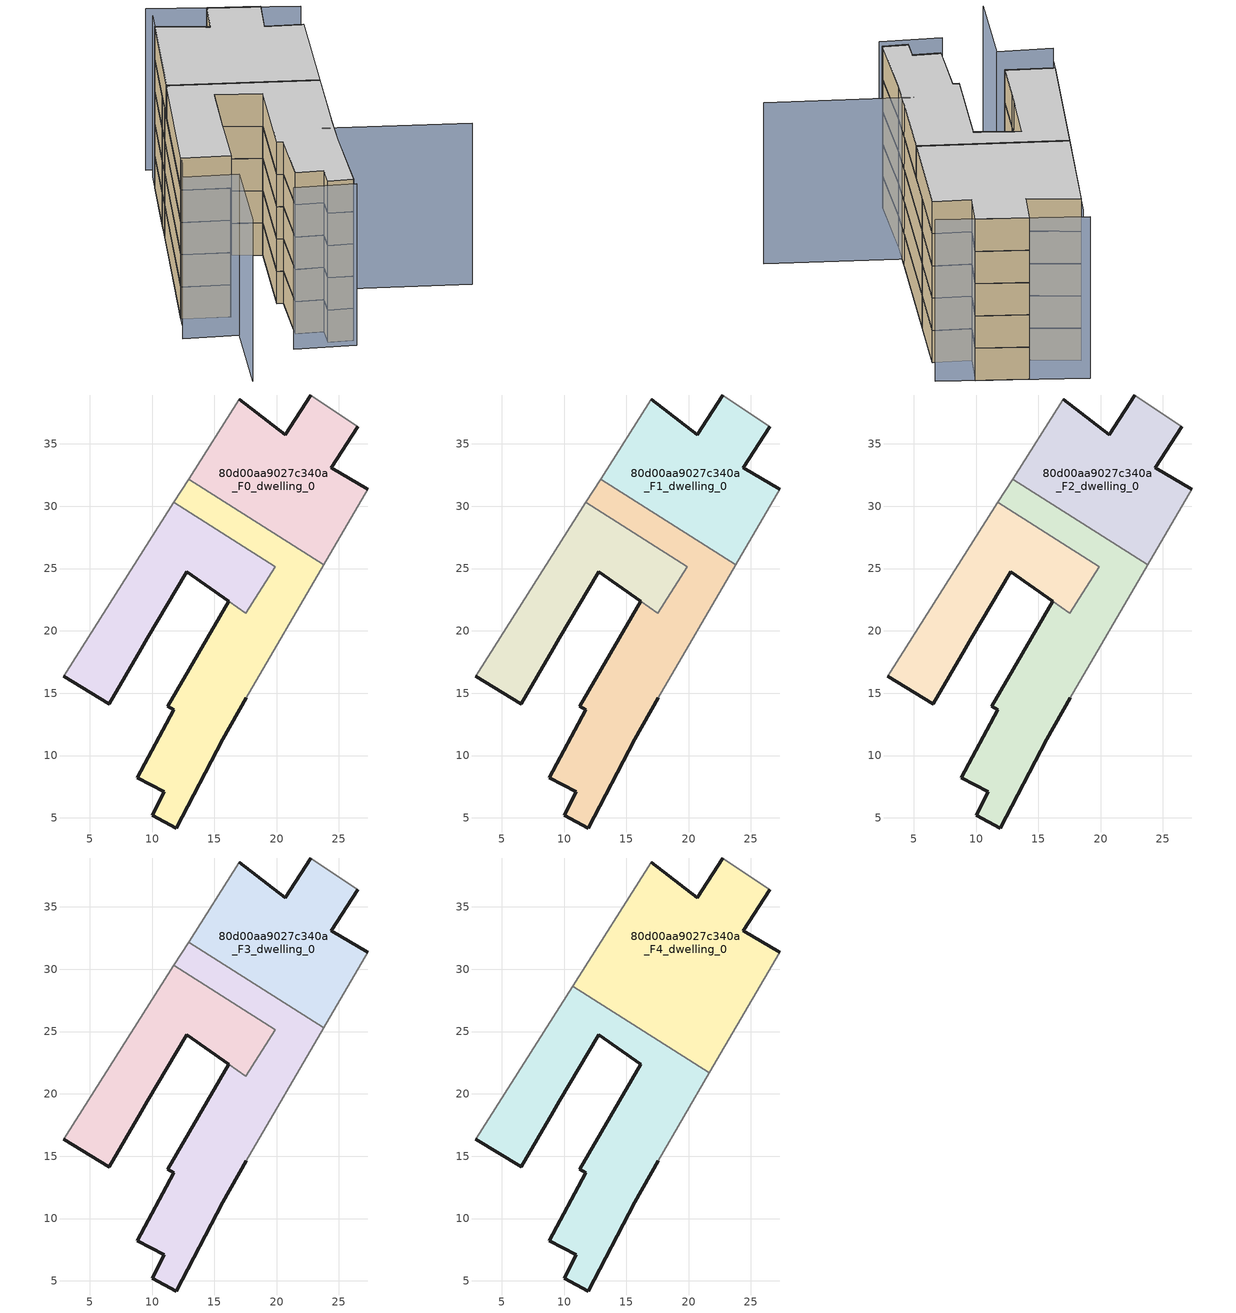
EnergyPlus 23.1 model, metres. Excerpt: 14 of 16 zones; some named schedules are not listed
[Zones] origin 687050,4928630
80d00aa9027c340a_F0_dwelling_0
 floor ground (EU_floor_Construction): 23.78,25.32 27.3,31.38 24.39,33.09 26.5,36.39 22.73,38.93 20.68,35.74 16.99,38.59 12.94,32.18 z0
 wall outside (EU_wall_Construction): 26.5,36.39 24.39,33.09 27.3,31.38 / 16.99,38.59 20.68,35.74 22.73,38.93 z0:3
 wall adiabatic (EU_wall_Construction): 22.73,38.93 26.5,36.39 / 27.3,31.38 23.78,25.32 / 12.94,32.18 16.99,38.59 z0:3
 wall to 80d00aa9027c340a_F0_dwelling_2 (EU_wall_Construction): 23.78,25.32 12.94,32.18 z0:3
80d00aa9027c340a_F0_dwelling_1
 floor ground (EU_floor_Construction): 17.51,21.42 19.88,25.16 11.75,30.3 2.92,16.35 6.54,14.16 6.58,14.14 9.14,18.57 9.62,19.43 12.77,24.75 z0
 wall outside (EU_wall_Construction): 16.14,22.38 12.77,24.75 9.62,19.43 9.14,18.57 6.58,14.14 6.54,14.16 2.92,16.35 z0:3
 wall adiabatic (EU_wall_Construction): 2.92,16.35 11.76,30.3 z0:3
 wall to 80d00aa9027c340a_F0_dwelling_2 (EU_wall_Construction): 11.75,30.31 19.88,25.16 17.51,21.42 16.14,22.38 z0:3
80d00aa9027c340a_F0_dwelling_2
 floor ground (EU_floor_Construction): 15.69,11.31 17.54,14.63 23.78,25.32 12.94,32.18 11.75,30.3 19.88,25.16 17.51,21.42 16.14,22.38 11.24,13.96 11.73,13.68 8.82,8.23 10.99,7.09 10.01,5.21 11.95,4.19 z0
 wall outside (EU_wall_Construction): 17.54,14.63 15.69,11.31 11.95,4.19 10.01,5.21 10.99,7.09 8.82,8.23 11.73,13.68 11.24,13.96 16.14,22.38 z0:3
 wall adiabatic (EU_wall_Construction): 11.76,30.3 12.94,32.18 / 23.78,25.32 17.54,14.63 z0:3
80d00aa9027c340a_F1_dwelling_0
 floor to 80d00aa9027c340a_F0_dwelling_0 (EU_floor_Construction): 23.78,25.32 27.3,31.38 24.39,33.09 26.5,36.39 22.73,38.93 20.68,35.74 16.99,38.59 12.94,32.18 z3
 wall outside (EU_wall_Construction): 26.5,36.39 24.39,33.09 27.3,31.38 / 16.99,38.59 20.68,35.74 22.73,38.93 z3:6
 wall adiabatic (EU_wall_Construction): 22.73,38.93 26.5,36.39 / 27.3,31.38 23.78,25.32 / 12.94,32.18 16.99,38.59 z3:6
 wall to 80d00aa9027c340a_F1_dwelling_2 (EU_wall_Construction): 23.78,25.32 12.94,32.18 z3:6
80d00aa9027c340a_F1_dwelling_1
 floor to 80d00aa9027c340a_F0_dwelling_1 (EU_floor_Construction): 17.51,21.42 19.88,25.16 11.75,30.3 2.92,16.35 6.54,14.16 6.58,14.14 9.14,18.57 9.62,19.43 12.77,24.75 z3
 wall outside (EU_wall_Construction): 16.14,22.38 12.77,24.75 9.62,19.43 9.14,18.57 6.58,14.14 6.54,14.16 2.92,16.35 z3:6
 wall adiabatic (EU_wall_Construction): 2.92,16.35 11.76,30.3 z3:6
 wall to 80d00aa9027c340a_F1_dwelling_2 (EU_wall_Construction): 11.75,30.31 19.88,25.16 17.51,21.42 16.14,22.38 z3:6
80d00aa9027c340a_F1_dwelling_2
 floor to 80d00aa9027c340a_F0_dwelling_2 (EU_floor_Construction): 15.69,11.31 17.54,14.63 23.78,25.32 12.94,32.18 11.75,30.3 19.88,25.16 17.51,21.42 16.14,22.38 11.24,13.96 11.73,13.68 8.82,8.23 10.99,7.09 10.01,5.21 11.95,4.19 z3
 wall outside (EU_wall_Construction): 17.54,14.63 15.69,11.31 11.95,4.19 10.01,5.21 10.99,7.09 8.82,8.23 11.73,13.68 11.24,13.96 16.14,22.38 z3:6
 wall adiabatic (EU_wall_Construction): 11.76,30.3 12.94,32.18 / 23.78,25.32 17.54,14.63 z3:6
80d00aa9027c340a_F2_dwelling_0
 floor to 80d00aa9027c340a_F1_dwelling_0 (EU_floor_Construction): 23.78,25.32 27.3,31.38 24.39,33.09 26.5,36.39 22.73,38.93 20.68,35.74 16.99,38.59 12.94,32.18 z6
 wall outside (EU_wall_Construction): 26.5,36.39 24.39,33.09 27.3,31.38 / 16.99,38.59 20.68,35.74 22.73,38.93 z6:9
 wall adiabatic (EU_wall_Construction): 22.73,38.93 26.5,36.39 / 27.3,31.38 23.78,25.32 / 12.94,32.18 16.99,38.59 z6:9
 wall to 80d00aa9027c340a_F2_dwelling_2 (EU_wall_Construction): 23.78,25.32 12.94,32.18 z6:9
80d00aa9027c340a_F2_dwelling_1
 floor to 80d00aa9027c340a_F1_dwelling_1 (EU_floor_Construction): 17.51,21.42 19.88,25.16 11.75,30.3 2.92,16.35 6.54,14.16 6.58,14.14 9.14,18.57 9.62,19.43 12.77,24.75 z6
 wall outside (EU_wall_Construction): 16.14,22.38 12.77,24.75 9.62,19.43 9.14,18.57 6.58,14.14 6.54,14.16 2.92,16.35 z6:9
 wall adiabatic (EU_wall_Construction): 2.92,16.35 11.76,30.3 z6:9
 wall to 80d00aa9027c340a_F2_dwelling_2 (EU_wall_Construction): 11.75,30.31 19.88,25.16 17.51,21.42 16.14,22.38 z6:9
80d00aa9027c340a_F2_dwelling_2
 floor to 80d00aa9027c340a_F1_dwelling_2 (EU_floor_Construction): 15.69,11.31 17.54,14.63 23.78,25.32 12.94,32.18 11.75,30.3 19.88,25.16 17.51,21.42 16.14,22.38 11.24,13.96 11.73,13.68 8.82,8.23 10.99,7.09 10.01,5.21 11.95,4.19 z6
 wall outside (EU_wall_Construction): 17.54,14.63 15.69,11.31 11.95,4.19 10.01,5.21 10.99,7.09 8.82,8.23 11.73,13.68 11.24,13.96 16.14,22.38 z6:9
 wall adiabatic (EU_wall_Construction): 11.76,30.3 12.94,32.18 / 23.78,25.32 17.54,14.63 z6:9
80d00aa9027c340a_F3_dwelling_0
 floor to 80d00aa9027c340a_F2_dwelling_0 (EU_floor_Construction): 23.78,25.32 27.3,31.38 24.39,33.09 26.5,36.39 22.73,38.93 20.68,35.74 16.99,38.59 12.94,32.18 z9
 wall outside (EU_wall_Construction): 26.5,36.39 24.39,33.09 27.3,31.38 / 16.99,38.59 20.68,35.74 22.73,38.93 z9:12
 wall adiabatic (EU_wall_Construction): 22.73,38.93 26.5,36.39 / 27.3,31.38 23.78,25.32 / 12.94,32.18 16.99,38.59 z9:12
 wall to 80d00aa9027c340a_F3_dwelling_2 (EU_wall_Construction): 23.78,25.32 12.94,32.18 z9:12
80d00aa9027c340a_F3_dwelling_1
 floor to 80d00aa9027c340a_F2_dwelling_1 (EU_floor_Construction): 17.51,21.42 19.88,25.16 11.75,30.3 2.92,16.35 6.54,14.16 6.58,14.14 9.14,18.57 9.62,19.43 12.77,24.75 z9
 wall outside (EU_wall_Construction): 16.14,22.38 12.77,24.75 9.62,19.43 9.14,18.57 6.58,14.14 6.54,14.16 2.92,16.35 z9:12
 wall adiabatic (EU_wall_Construction): 2.92,16.35 11.76,30.3 z9:12
 wall to 80d00aa9027c340a_F3_dwelling_2 (EU_wall_Construction): 11.75,30.31 19.88,25.16 17.51,21.42 16.14,22.38 z9:12
80d00aa9027c340a_F3_dwelling_2
 floor to 80d00aa9027c340a_F2_dwelling_2 (EU_floor_Construction): 15.69,11.31 17.54,14.63 23.78,25.32 12.94,32.18 11.75,30.3 19.88,25.16 17.51,21.42 16.14,22.38 11.24,13.96 11.73,13.68 8.82,8.23 10.99,7.09 10.01,5.21 11.95,4.19 z9
 wall outside (EU_wall_Construction): 17.54,14.63 15.69,11.31 11.95,4.19 10.01,5.21 10.99,7.09 8.82,8.23 11.73,13.68 11.24,13.96 16.14,22.38 z9:12
 wall adiabatic (EU_wall_Construction): 11.76,30.3 12.94,32.18 / 23.78,25.32 17.54,14.63 z9:12
80d00aa9027c340a_F4_dwelling_0
 floor to 80d00aa9027c340a_F3_dwelling_0 (EU_floor_Construction): 23.78,25.32 27.3,31.38 24.39,33.09 26.5,36.39 22.73,38.93 20.68,35.74 16.99,38.59 12.94,32.18 z12
 floor to 80d00aa9027c340a_F3_dwelling_2 (EU_floor_Construction): 21.67,21.71 23.78,25.32 12.94,32.18 11.76,30.3 19.88,25.16 z12; 21.67,21.71 19.88,25.16 18.83,23.51 z12
 floor to 80d00aa9027c340a_F3_dwelling_1 (EU_floor_Construction): 18.83,23.51 19.88,25.16 11.76,30.3 10.71,28.65 z12
 wall outside (EU_wall_Construction): 16.99,38.59 20.68,35.74 22.73,38.93 / 26.5,36.39 24.39,33.09 27.3,31.38 z12:15
 wall adiabatic (EU_wall_Construction): 10.71,28.65 16.99,38.59 / 22.73,38.93 26.5,36.39 / 27.3,31.38 21.67,21.71 z12:15
 wall to 80d00aa9027c340a_F4_dwelling_1 (EU_wall_Construction): 21.67,21.71 10.71,28.65 z12:15
 ceiling to 80d00aa9027c340a_F5_dwelling_0 (EU_floor_Construction): 26.5,36.39 24.39,33.09 27.3,31.38 21.67,21.71 10.71,28.65 16.99,38.59 20.68,35.74 22.73,38.93 z15
80d00aa9027c340a_F4_dwelling_1
 floor to 80d00aa9027c340a_F3_dwelling_1 (EU_floor_Construction): 17.51,21.42 18.83,23.51 10.71,28.65 2.92,16.35 6.58,14.14 9.14,18.57 9.62,19.43 12.77,24.75 z12
 floor to 80d00aa9027c340a_F3_dwelling_2 (EU_floor_Construction): 15.69,11.31 17.54,14.63 21.67,21.71 18.83,23.51 17.51,21.42 16.14,22.38 11.24,13.96 11.73,13.68 8.82,8.23 10.99,7.09 10.01,5.21 11.95,4.19 z12
 wall outside (EU_wall_Construction): 17.54,14.63 15.69,11.31 11.95,4.19 10.01,5.21 10.99,7.09 8.82,8.23 11.73,13.68 11.24,13.96 16.14,22.38 12.77,24.75 9.62,19.43 9.14,18.57 6.58,14.14 2.92,16.35 z12:15
 wall adiabatic (EU_wall_Construction): 2.92,16.35 10.71,28.65 / 21.67,21.71 17.54,14.63 z12:15
 ceiling to 80d00aa9027c340a_F5_dwelling_1 (EU_floor_Construction): 21.67,21.71 17.54,14.63 15.69,11.31 11.95,4.19 10.01,5.21 10.99,7.09 8.82,8.23 11.73,13.68 11.24,13.96 16.14,22.38 12.77,24.75 9.62,19.43 9.14,18.57 6.58,14.14 2.92,16.35 10.71,28.65 z15
shading: 6.93,5.91 11.64,3.34 / 0.74,13.23 4.89,10.85 / 4.89,10.85 0.34,2.92 / 18.15,40.41 2.32,15.36 / 26.68,7.08 15.99,13.9 / 29.24,34.42 18.52,41.85 z0:15
[Building]
EU S2 Campaign: North Axis=0; Terrain=City; Solar Distribution=FullExterior
[Site:Location]
Bologna: Latitude=44.5; Longitude=11.25; Time Zone=1; Elevation=37
[SizingPeriod:WeatherFileDays]
AnnualSizingPeriod: Begin Month=1; Begin Day of Month=1; End Month=12; End Day of Month=31; Day of Week for Start Day=Monday; Use Weather File Daylight Saving Period=No; Use Weather File Rain and Snow Indicators=No
[MATERIAL]
EU_InternalMass_Material: Roughness=MediumRough; Thickness=0.1; Conductivity=1; Density=1800; Specific Heat=900; Thermal Absorptance=0.9; Solar Absorptance=0.7; Visible Absorptance=0.7
[MATERIAL:NOMASS] Roughness=MediumRough; Thermal Absorptance=0.9; Solar Absorptance=0.7; Visible Absorptance=0.7
Name | Thermal Resistance
EU_wall_NoMass | 0.905828
EU_floor_NoMass | 0.67114
[CONSTRUCTION]
EU_wall_Construction: EU_wall_NoMass
EU_floor_Construction: EU_floor_NoMass
EU_InternalMass_Construction: EU_InternalMass_Material
[ZONE] Type=1; Multiplier=1; Ceiling Height=autocalculate; Floor Area=autocalculate; Part of Total Floor Area=Yes
Name | Volume
80d00aa9027c340a_F0_dwelling_0 | 323.814
80d00aa9027c340a_F1_dwelling_0; 80d00aa9027c340a_F2_dwelling_0; 80d00aa9027c340a_F3_dwelling_0 | 323.815
80d00aa9027c340a_F4_dwelling_0 | 485.688
80d00aa9027c340a_F0_dwelling_1; 80d00aa9027c340a_F1_dwelling_1; 80d00aa9027c340a_F2_dwelling_1; 80d00aa9027c340a_F3_dwelling_1 | 271.408
80d00aa9027c340a_F4_dwelling_1 | 485.684
80d00aa9027c340a_F0_dwelling_2; 80d00aa9027c340a_F1_dwelling_2; 80d00aa9027c340a_F2_dwelling_2; 80d00aa9027c340a_F3_dwelling_2 | 376.171
[INTERNALMASS] Construction=EU_InternalMass_Construction
Name | Zone or ZoneList | Surface Area
80d00aa9027c340a_F0_dwelling_0_EU_InternalMass | 80d00aa9027c340a_F0_dwelling_0 | 107.938
80d00aa9027c340a_F0_dwelling_1_EU_InternalMass | 80d00aa9027c340a_F0_dwelling_1 | 90.4703
80d00aa9027c340a_F0_dwelling_2_EU_InternalMass | 80d00aa9027c340a_F0_dwelling_2 | 125.391
80d00aa9027c340a_F1_dwelling_0_EU_InternalMass | 80d00aa9027c340a_F1_dwelling_0 | 107.938
80d00aa9027c340a_F1_dwelling_1_EU_InternalMass | 80d00aa9027c340a_F1_dwelling_1 | 90.4703
80d00aa9027c340a_F1_dwelling_2_EU_InternalMass | 80d00aa9027c340a_F1_dwelling_2 | 125.391
80d00aa9027c340a_F2_dwelling_0_EU_InternalMass | 80d00aa9027c340a_F2_dwelling_0 | 107.938
80d00aa9027c340a_F2_dwelling_1_EU_InternalMass | 80d00aa9027c340a_F2_dwelling_1 | 90.4703
80d00aa9027c340a_F2_dwelling_2_EU_InternalMass | 80d00aa9027c340a_F2_dwelling_2 | 125.391
80d00aa9027c340a_F3_dwelling_0_EU_InternalMass | 80d00aa9027c340a_F3_dwelling_0 | 107.938
80d00aa9027c340a_F3_dwelling_1_EU_InternalMass | 80d00aa9027c340a_F3_dwelling_1 | 90.4703
80d00aa9027c340a_F3_dwelling_2_EU_InternalMass | 80d00aa9027c340a_F3_dwelling_2 | 125.391
80d00aa9027c340a_F4_dwelling_0_EU_InternalMass | 80d00aa9027c340a_F4_dwelling_0 | 161.896
80d00aa9027c340a_F4_dwelling_1_EU_InternalMass | 80d00aa9027c340a_F4_dwelling_1 | 161.895
[OTHEREQUIPMENT] Fuel Type=Electricity; Design Level Calculation Method=Watts/Area; Power per Zone Floor Area=1; Fraction Latent=0; Fraction Radiant=0; Fraction Lost=0; Carbon Dioxide Generation Rate=0; EndUse Subcategory=EU_Step8_InternalGains
Name | Zone or ZoneList or Space or SpaceList | Schedule
EU_Step8_InternalGain_80d00aa9027c340a_F0_dwelling_0_f000 | 80d00aa9027c340a_F0_dwelling_0 | EU_Step8_GainSchedule_80d00aa9027c340a_F0_dwelling_0_f000
EU_Step8_InternalGain_80d00aa9027c340a_F0_dwelling_1_f000 | 80d00aa9027c340a_F0_dwelling_1 | EU_Step8_GainSchedule_80d00aa9027c340a_F0_dwelling_1_f000
EU_Step8_InternalGain_80d00aa9027c340a_F0_dwelling_2_f000 | 80d00aa9027c340a_F0_dwelling_2 | EU_Step8_GainSchedule_80d00aa9027c340a_F0_dwelling_2_f000
EU_Step8_InternalGain_80d00aa9027c340a_F1_dwelling_0_f000 | 80d00aa9027c340a_F1_dwelling_0 | EU_Step8_GainSchedule_80d00aa9027c340a_F1_dwelling_0_f000
EU_Step8_InternalGain_80d00aa9027c340a_F1_dwelling_1_f000 | 80d00aa9027c340a_F1_dwelling_1 | EU_Step8_GainSchedule_80d00aa9027c340a_F1_dwelling_1_f000
EU_Step8_InternalGain_80d00aa9027c340a_F1_dwelling_2_f000 | 80d00aa9027c340a_F1_dwelling_2 | EU_Step8_GainSchedule_80d00aa9027c340a_F1_dwelling_2_f000
EU_Step8_InternalGain_80d00aa9027c340a_F2_dwelling_0_f000 | 80d00aa9027c340a_F2_dwelling_0 | EU_Step8_GainSchedule_80d00aa9027c340a_F2_dwelling_0_f000
EU_Step8_InternalGain_80d00aa9027c340a_F2_dwelling_1_f000 | 80d00aa9027c340a_F2_dwelling_1 | EU_Step8_GainSchedule_80d00aa9027c340a_F2_dwelling_1_f000
EU_Step8_InternalGain_80d00aa9027c340a_F2_dwelling_2_f000 | 80d00aa9027c340a_F2_dwelling_2 | EU_Step8_GainSchedule_80d00aa9027c340a_F2_dwelling_2_f000
EU_Step8_InternalGain_80d00aa9027c340a_F3_dwelling_0_f000 | 80d00aa9027c340a_F3_dwelling_0 | EU_Step8_GainSchedule_80d00aa9027c340a_F3_dwelling_0_f000
EU_Step8_InternalGain_80d00aa9027c340a_F3_dwelling_1_f000 | 80d00aa9027c340a_F3_dwelling_1 | EU_Step8_GainSchedule_80d00aa9027c340a_F3_dwelling_1_f000
EU_Step8_InternalGain_80d00aa9027c340a_F3_dwelling_2_f000 | 80d00aa9027c340a_F3_dwelling_2 | EU_Step8_GainSchedule_80d00aa9027c340a_F3_dwelling_2_f000
EU_Step8_InternalGain_80d00aa9027c340a_F4_dwelling_0_f000 | 80d00aa9027c340a_F4_dwelling_0 | EU_Step8_GainSchedule_80d00aa9027c340a_F4_dwelling_0_f000
EU_Step8_InternalGain_80d00aa9027c340a_F4_dwelling_1_f000 | 80d00aa9027c340a_F4_dwelling_1 | EU_Step8_GainSchedule_80d00aa9027c340a_F4_dwelling_1_f000
[ZONEVENTILATION:DESIGNFLOWRATE] Schedule=EU_AlwaysOn; Design Flow Rate Calculation Method=AirChanges/Hour; Air Changes per Hour=0.73129; Ventilation Type=Natural; Fan Pressure Rise=0; Fan Total Efficiency=1; Constant Term Coefficient=1; Temperature Term Coefficient=0; Velocity Term Coefficient=0; Velocity Squared Term Coefficient=0; Minimum Indoor Temperature=-100; Maximum Indoor Temperature=100; Delta Temperature=-100; Minimum Outdoor Temperature=-100; Maximum Outdoor Temperature=100; Maximum Wind Speed=40
Name | Zone or ZoneList or Space or SpaceList
EU_ConstantAir_80d00aa9027c340a_F0_dwelling_0 | 80d00aa9027c340a_F0_dwelling_0
EU_ConstantAir_80d00aa9027c340a_F0_dwelling_1 | 80d00aa9027c340a_F0_dwelling_1
EU_ConstantAir_80d00aa9027c340a_F0_dwelling_2 | 80d00aa9027c340a_F0_dwelling_2
EU_ConstantAir_80d00aa9027c340a_F1_dwelling_0 | 80d00aa9027c340a_F1_dwelling_0
EU_ConstantAir_80d00aa9027c340a_F1_dwelling_1 | 80d00aa9027c340a_F1_dwelling_1
EU_ConstantAir_80d00aa9027c340a_F1_dwelling_2 | 80d00aa9027c340a_F1_dwelling_2
EU_ConstantAir_80d00aa9027c340a_F2_dwelling_0 | 80d00aa9027c340a_F2_dwelling_0
EU_ConstantAir_80d00aa9027c340a_F2_dwelling_1 | 80d00aa9027c340a_F2_dwelling_1
EU_ConstantAir_80d00aa9027c340a_F2_dwelling_2 | 80d00aa9027c340a_F2_dwelling_2
EU_ConstantAir_80d00aa9027c340a_F3_dwelling_0 | 80d00aa9027c340a_F3_dwelling_0
EU_ConstantAir_80d00aa9027c340a_F3_dwelling_1 | 80d00aa9027c340a_F3_dwelling_1
EU_ConstantAir_80d00aa9027c340a_F3_dwelling_2 | 80d00aa9027c340a_F3_dwelling_2
EU_ConstantAir_80d00aa9027c340a_F4_dwelling_0 | 80d00aa9027c340a_F4_dwelling_0
EU_ConstantAir_80d00aa9027c340a_F4_dwelling_1 | 80d00aa9027c340a_F4_dwelling_1
[HVACTEMPLATE:THERMOSTAT] Constant Heating Setpoint=20; Constant Cooling Setpoint=50
EU_HeatOnly_80d00aa9027c340a_F0_dwelling_0; EU_HeatOnly_80d00aa9027c340a_F0_dwelling_1; EU_HeatOnly_80d00aa9027c340a_F0_dwelling_2; EU_HeatOnly_80d00aa9027c340a_F1_dwelling_0; EU_HeatOnly_80d00aa9027c340a_F1_dwelling_1; EU_HeatOnly_80d00aa9027c340a_F1_dwelling_2; EU_HeatOnly_80d00aa9027c340a_F2_dwelling_0; EU_HeatOnly_80d00aa9027c340a_F2_dwelling_1; EU_HeatOnly_80d00aa9027c340a_F2_dwelling_2; EU_HeatOnly_80d00aa9027c340a_F3_dwelling_0; EU_HeatOnly_80d00aa9027c340a_F3_dwelling_1; EU_HeatOnly_80d00aa9027c340a_F3_dwelling_2; EU_HeatOnly_80d00aa9027c340a_F4_dwelling_0; EU_HeatOnly_80d00aa9027c340a_F4_dwelling_1; EU_HeatOnly_80d00aa9027c340a_F5_dwelling_0; EU_HeatOnly_80d00aa9027c340a_F5_dwelling_1
[HVACTEMPLATE:ZONE:IDEALLOADSAIRSYSTEM] System Availability Schedule=EU_AlwaysOn; Maximum Heating Supply Air Temperature=50; Minimum Cooling Supply Air Temperature=13; Maximum Heating Supply Air Humidity Ratio=0.0156; Minimum Cooling Supply Air Humidity Ratio=0.0077; Heating Limit=NoLimit; Cooling Limit=NoLimit; Heating Availability Schedule=EU_AlwaysOn; Cooling Availability Schedule=EU_CoolingOff; Dehumidification Control Type=ConstantSensibleHeatRatio; Cooling Sensible Heat Ratio=0.7; Dehumidification Setpoint=60; Humidification Control Type=None; Humidification Setpoint=30; Outdoor Air Method=None; Outdoor Air Flow Rate per Person=0.00944; Outdoor Air Flow Rate per Zone Floor Area=0; Outdoor Air Flow Rate per Zone=0; Demand Controlled Ventilation Type=None; Outdoor Air Economizer Type=NoEconomizer; Heat Recovery Type=None; Sensible Heat Recovery Effectiveness=0.7; Latent Heat Recovery Effectiveness=0.65
Name | Template Thermostat
80d00aa9027c340a_F0_dwelling_0 | EU_HeatOnly_80d00aa9027c340a_F0_dwelling_0
80d00aa9027c340a_F0_dwelling_1 | EU_HeatOnly_80d00aa9027c340a_F0_dwelling_1
80d00aa9027c340a_F0_dwelling_2 | EU_HeatOnly_80d00aa9027c340a_F0_dwelling_2
80d00aa9027c340a_F1_dwelling_0 | EU_HeatOnly_80d00aa9027c340a_F1_dwelling_0
80d00aa9027c340a_F1_dwelling_1 | EU_HeatOnly_80d00aa9027c340a_F1_dwelling_1
